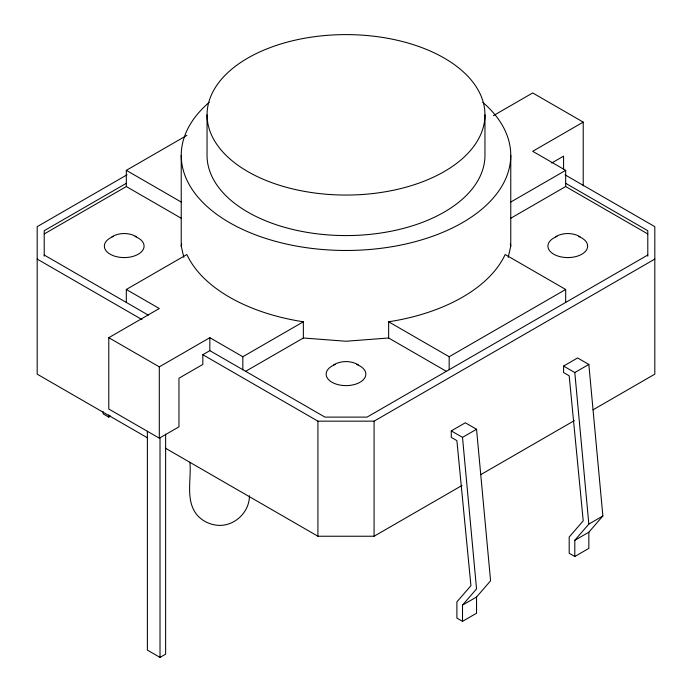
<?xml version="1.0" encoding="UTF-8"?>
<svg xmlns="http://www.w3.org/2000/svg" width="692" height="692" viewBox="0 0 692 692"><rect width="100%" height="100%" fill="white"/><g stroke="black" fill="none" stroke-linecap="round" stroke-linejoin="round"><path stroke-width="1.04" d="M249.449 495.723C249.509 513.057 232.996 527.728 215.817 525.081C208.69 524.043 202.202 520.669 197.332 515.324C184.937 500.567 191.615 479.591 189.893 462.221M183.812 257.398L181.235 246.11L181.702 244.06M508.188 257.398L510.765 246.11L510.765 155.345M462.507 621.338L462.507 605.128L476.546 588.918L462.507 437.37L451.279 430.891L451.279 437.37L456.893 440.614L470.923 585.674L456.893 601.884L456.893 618.094L462.507 621.338L476.546 613.233L476.546 597.023L490.576 580.813L476.546 429.265L465.309 422.786L451.279 430.891M574.801 556.506L574.801 540.296L588.84 524.086L602.87 515.981L588.84 364.433L577.604 357.954L563.573 366.059L563.573 372.538L569.187 375.782L583.218 520.842L569.187 537.053L569.187 553.263L574.801 556.506L588.84 548.401L588.84 532.191L602.87 515.981M44.21 233.957L126.325 186.546L126.325 170.344L186.909 135.364M127.025 174.799L37.186 226.665L37.186 374.156L147.612 437.915M126.325 183.311L44.21 230.713L44.21 256.152M126.325 302.439L126.325 289.472L186.849 254.526A164.765 95.124 0 0 0 303.356 321.789L303.356 337.999L245.625 371.327M647.79 255.028L367.054 417.112L324.946 417.112L209.84 350.654L202.825 354.711L202.825 364.433L178.96 378.213L178.96 426.834L159.307 438.183L108.782 409.007L108.782 337.687L159.307 308.511L126.325 289.472M493.387 115.642L532.693 92.944L583.218 122.121L583.218 185.871M108.782 337.687L159.307 366.864L209.84 337.687L242.831 356.735L303.356 321.789M583.218 122.121L532.693 151.297L565.675 170.344L565.675 186.546L647.79 233.957M103.16 411.714L103.16 413.868L108.782 417.112L110.651 416.03M551.636 163.044L563.573 156.158L563.573 169.125M510.739 202.064L565.675 170.344M510.739 218.265L565.675 186.546M446.375 371.327L388.644 337.999L388.644 321.789L449.169 356.735L565.675 289.472L565.675 302.439M202.825 354.711L317.922 421.16L374.078 421.16L654.814 259.085M462.507 437.37L476.546 429.265M563.573 366.059L574.801 372.538L588.84 364.433M147.379 431.246L147.379 650.108L160.016 657.4L165.63 654.156L165.63 434.135M165.397 448.174L317.922 536.239L374.078 536.239L462.04 485.455M480.75 474.651L574.334 420.624M593.044 409.82L654.814 374.156L654.814 226.665L564.975 174.799M462.507 605.128L476.546 597.023M574.801 540.296L588.84 532.191M111.966 236.69C119.482 232.486 128.954 232.486 136.471 236.69M555.529 236.69C563.046 232.486 572.518 232.486 580.034 236.69M333.752 364.736C341.268 360.532 350.732 360.532 358.248 364.736M388.644 337.999L346 341.243L303.356 337.999M565.675 183.311L647.79 230.713L647.79 256.152M565.675 289.472L505.151 254.526A164.765 95.124 0 0 1 388.644 321.789M126.325 170.344L181.261 202.064M126.325 186.546L181.261 218.265M44.21 255.028L148.313 315.137M37.186 259.085L141.998 319.592M510.298 244.06L510.765 246.11M574.801 372.538L588.84 524.086M484.954 114.829A138.954 80.229 0 0 1 276.523 184.306A138.954 80.229 0 0 1 276.523 45.352A138.954 80.229 0 0 1 484.954 114.829L484.954 155.345A138.954 80.229 0 0 1 346 235.574A138.954 80.229 0 0 1 207.046 155.345L207.046 114.829M449.169 356.735L449.169 369.701M374.078 421.16L374.078 536.239M317.922 421.16L317.922 536.239M242.831 356.735L242.831 369.701M209.84 337.687L209.84 350.654M181.235 155.345L181.235 246.11M160.016 437.456L160.016 657.4M159.307 366.864L159.307 438.183M108.782 414.949L108.782 417.112M482.826 102.355A164.765 95.124 0 0 1 454.713 226.829A164.765 95.124 0 0 1 237.287 226.829A164.765 95.124 0 0 1 209.174 102.355M135.026 236.5A19.852 11.461 0 0 1 139.204 253.635A19.852 11.461 0 0 1 109.232 253.635A19.852 11.461 0 0 1 113.41 236.5M578.59 236.5A19.852 11.461 0 0 1 582.768 253.635A19.852 11.461 0 0 1 552.796 253.635A19.852 11.461 0 0 1 556.973 236.5M356.804 364.546A19.852 11.461 0 0 1 360.982 381.673A19.852 11.461 0 0 1 331.018 381.673A19.852 11.461 0 0 1 335.196 364.546"/></g></svg>
